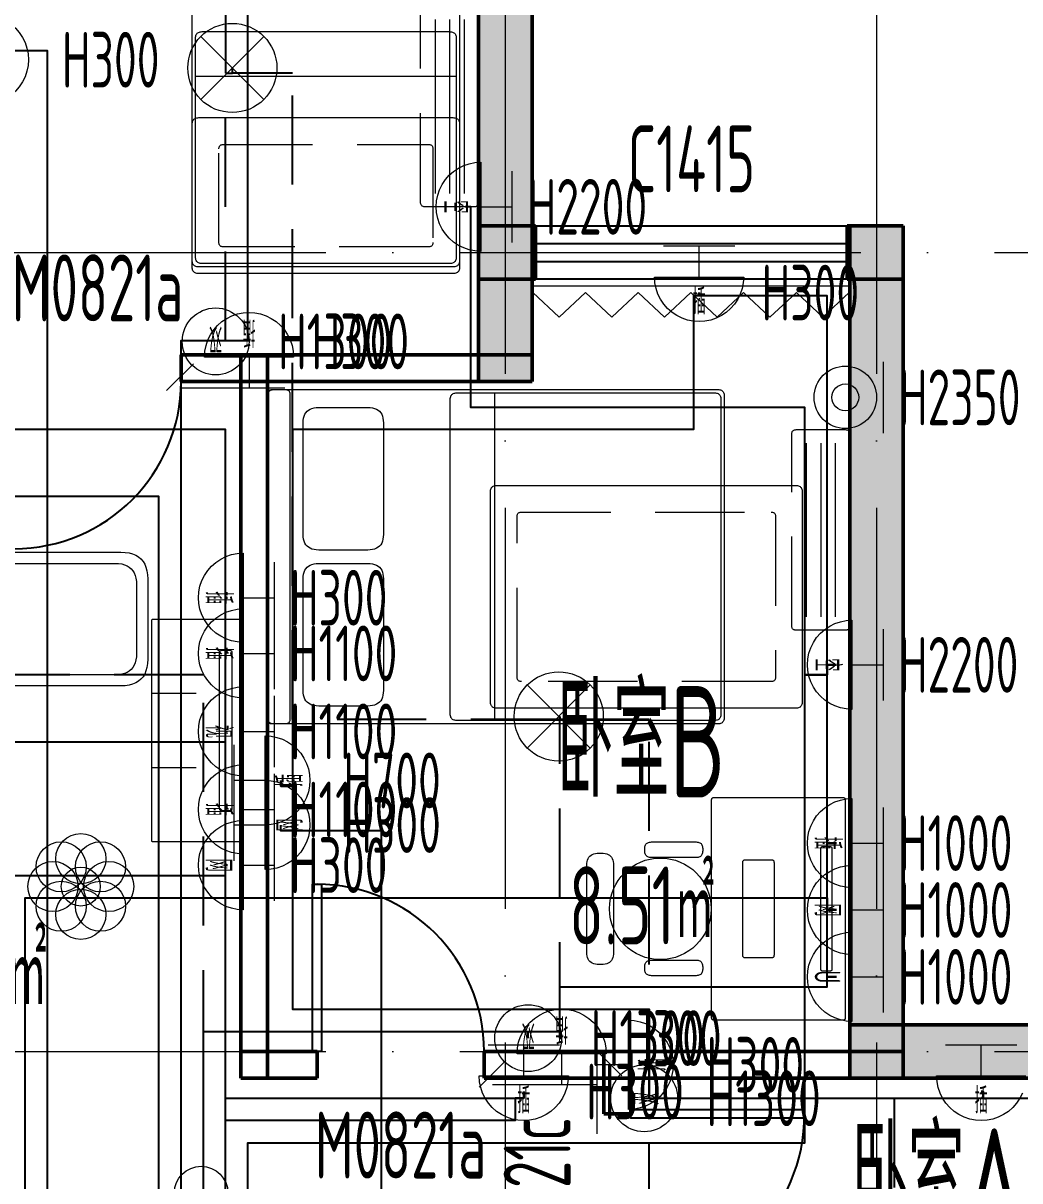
# Model space of a CAD drawing. Header units: millimetres. Extents: x -26062 to 33338, y -26608 to 15392.
# Drawn here: x 2541 to 7014, y -6520 to -1326 of the extents above; entities that cross this region are included whole.
import ezdxf
from ezdxf.enums import TextEntityAlignment as Align

# ---------------------------------------------------------------- set-up
doc = ezdxf.new("R2010")
doc.units = ezdxf.units.MM
doc.header["$LTSCALE"] = 100
doc.linetypes.add('CENTER', pattern=[24, 18, -3, 0, -3])
doc.linetypes.add('DASHED', pattern=[6, 4, -2])
for name, color, linetype, lineweight in [('AXIS', 1, 'CENTER', 13), ('DOOR', 4, 'CONTINUOUS', 25), ('ELEC', 6, 'CONTINUOUS', 18), ('FURN', 8, 'CONTINUOUS', 13), ('MEP-LIGHT', 30, 'CONTINUOUS', 25), ('MEP-POWER', 1, 'CONTINUOUS', 25), ('MEP-WEAK', 5, 'CONTINUOUS', 25), ('ROOM-TEXT', 7, 'CONTINUOUS', 25), ('WALL', 7, 'CONTINUOUS', 50), ('WALL-HATCH', 7, 'CONTINUOUS', 13), ('WINDOW', 4, 'CONTINUOUS', 25)]:
    doc.layers.add(name, color=color, linetype=linetype, lineweight=lineweight)
doc.styles.add('HZ', font='gbenor.shx', dxfattribs={"width": 0.7, "bigfont": 'gbcbig.shx'})

# ---------------------------------------------------------------- blocks, each defined once
blk = doc.blocks.new('家具-单人床1.2m-1')
at = {"color": 0, "lineweight": -2}
blk.add_line((-585, -24), (585, -24), dxfattribs=at)
for points in [[(-570, 880), (570, 880), (574.79, 879.79), (579.17, 879.17), (583.13, 878.13), (586.67, 876.67), (589.79, 874.79), (592.5, 872.5), (594.79, 869.79), (596.67, 866.67), (598.13, 863.13), (599.17, 859.17), (599.79, 854.79), (600, 850), (600, -850), (599.79, -854.79), (599.17, -859.17), (598.13, -863.12), (596.67, -866.67), (594.79, -869.79), (592.5, -872.5), (589.79, -874.79), (586.67, -876.67), (583.13, -878.12), (579.17, -879.17), (574.79, -879.79), (570, -880), (-570, -880), (-574.79, -879.79), (-579.17, -879.17), (-583.12, -878.12), (-586.67, -876.67), (-589.79, -874.79), (-592.5, -872.5), (-594.79, -869.79), (-596.67, -866.67), (-598.12, -863.12), (-599.17, -859.17), (-599.79, -854.79), (-600, -850), (-600, 850), (-599.79, 854.79), (-599.17, 859.17), (-598.12, 863.13), (-596.67, 866.67), (-594.79, 869.79), (-592.5, 872.5), (-589.79, 874.79), (-586.67, 876.67), (-583.12, 878.13), (-579.17, 879.17), (-574.79, 879.79)], [(-580, 880), (580, 880), (583.19, 879.86), (586.11, 879.44), (588.75, 878.75), (591.11, 877.78), (593.19, 876.53), (595, 875), (596.53, 873.19), (597.78, 871.11), (598.75, 868.75), (599.44, 866.11), (599.86, 863.19), (600, 860), (600, 800), (599.86, 796.81), (599.44, 793.89), (598.75, 791.25), (597.78, 788.89), (596.53, 786.81), (595, 785), (593.19, 783.47), (591.11, 782.22), (588.75, 781.25), (586.11, 780.56), (583.19, 780.14), (580, 780), (-580, 780), (-583.19, 780.14), (-586.11, 780.56), (-588.75, 781.25), (-591.11, 782.22), (-593.19, 783.47), (-595, 785), (-596.53, 786.81), (-597.78, 788.89), (-598.75, 791.25), (-599.44, 793.89), (-599.86, 796.81), (-600, 800), (-600, 860), (-599.86, 863.19), (-599.44, 866.11), (-598.75, 868.75), (-597.78, 871.11), (-596.53, 873.19), (-595, 875), (-593.19, 876.53), (-591.11, 877.78), (-588.75, 878.75), (-586.11, 879.44), (-583.19, 879.86)], [(-450, 720), (450, 720), (461.18, 719.51), (471.39, 718.06), (480.63, 715.63), (488.89, 712.22), (496.18, 707.85), (502.5, 702.5), (507.85, 696.18), (512.22, 688.89), (515.63, 680.63), (518.06, 671.39), (519.51, 661.18), (520, 650), (520, 430), (519.51, 418.82), (518.06, 408.61), (515.63, 399.38), (512.22, 391.11), (507.85, 383.82), (502.5, 377.5), (496.18, 372.15), (488.89, 367.78), (480.63, 364.38), (471.39, 361.94), (461.18, 360.49), (450, 360), (-450, 360), (-461.18, 360.49), (-471.39, 361.94), (-480.62, 364.38), (-488.89, 367.78), (-496.18, 372.15), (-502.5, 377.5), (-507.85, 383.82), (-512.22, 391.11), (-515.62, 399.38), (-518.06, 408.61), (-519.51, 418.82), (-520, 430), (-520, 650), (-519.51, 661.18), (-518.06, 671.39), (-515.62, 680.63), (-512.22, 688.89), (-507.85, 696.18), (-502.5, 702.5), (-496.18, 707.85), (-488.89, 712.22), (-480.62, 715.63), (-471.39, 718.06), (-461.18, 719.51)], [(-555, 176), (555, 176), (559.79, 175.79), (564.17, 175.17), (568.13, 174.13), (571.67, 172.67), (574.79, 170.79), (577.5, 168.5), (579.79, 165.79), (581.67, 162.67), (583.13, 159.13), (584.17, 155.17), (584.79, 150.79), (585, 146), (585, -835), (584.79, -839.79), (584.17, -844.17), (583.13, -848.12), (581.67, -851.67), (579.79, -854.79), (577.5, -857.5), (574.79, -859.79), (571.67, -861.67), (568.13, -863.12), (564.17, -864.17), (559.79, -864.79), (555, -865), (-555, -865), (-559.79, -864.79), (-564.17, -864.17), (-568.12, -863.12), (-571.67, -861.67), (-574.79, -859.79), (-577.5, -857.5), (-579.79, -854.79), (-581.67, -851.67), (-583.12, -848.12), (-584.17, -844.17), (-584.79, -839.79), (-585, -835), (-585, 146), (-584.79, 150.79), (-584.17, 155.17), (-583.12, 159.13), (-581.67, 162.67), (-579.79, 165.79), (-577.5, 168.5), (-574.79, 170.79), (-571.67, 172.67), (-568.12, 174.13), (-564.17, 175.17), (-559.79, 175.79)]]:
    blk.add_lwpolyline(points, close=True, dxfattribs=at)
blk = doc.blocks.new('家具-挂机空调-3')
at = {"color": 0, "lineweight": -2}
for p, q in [((-390, 65), (390, 65)), ((-390, 0), (390, 0)), ((-390, -65), (390, -65))]:
    blk.add_line(p, q, dxfattribs=at)
at = {"color": 0, "linetype": 'DASHED', "lineweight": -2}
blk.add_lwpolyline([(-430, 130), (430, 130), (433.19, 129.86), (436.11, 129.44), (438.75, 128.75), (441.11, 127.78), (443.19, 126.53), (445, 125), (446.53, 123.19), (447.78, 121.11), (448.75, 118.75), (449.44, 116.11), (449.86, 113.19), (450, 110), (450, -110), (449.86, -113.19), (449.44, -116.11), (448.75, -118.75), (447.78, -121.11), (446.53, -123.19), (445, -125), (443.19, -126.53), (441.11, -127.78), (438.75, -128.75), (436.11, -129.44), (433.19, -129.86), (430, -130), (-430, -130), (-433.19, -129.86), (-436.11, -129.44), (-438.75, -128.75), (-441.11, -127.78), (-443.19, -126.53), (-445, -125), (-446.53, -123.19), (-447.78, -121.11), (-448.75, -118.75), (-449.44, -116.11), (-449.86, -113.19), (-450, -110), (-450, 110), (-449.86, 113.19), (-449.44, 116.11), (-448.75, 118.75), (-447.78, 121.11), (-446.53, 123.19), (-445, 125), (-443.19, 126.53), (-441.11, 127.78), (-438.75, 128.75), (-436.11, 129.44), (-433.19, 129.86)], close=True, dxfattribs=at)
blk = doc.blocks.new('家具-地毯-4')
at = {"color": 0, "lineweight": -2}
blk.add_lwpolyline([(-570, 350), (570, 350), (574.79, 349.79), (579.17, 349.17), (583.13, 348.13), (586.67, 346.67), (589.79, 344.79), (592.5, 342.5), (594.79, 339.79), (596.67, 336.67), (598.13, 333.13), (599.17, 329.17), (599.79, 324.79), (600, 320), (600, -320), (599.79, -324.79), (599.17, -329.17), (598.13, -333.12), (596.67, -336.67), (594.79, -339.79), (592.5, -342.5), (589.79, -344.79), (586.67, -346.67), (583.13, -348.12), (579.17, -349.17), (574.79, -349.79), (570, -350), (-570, -350), (-574.79, -349.79), (-579.17, -349.17), (-583.12, -348.12), (-586.67, -346.67), (-589.79, -344.79), (-592.5, -342.5), (-594.79, -339.79), (-596.67, -336.67), (-598.12, -333.12), (-599.17, -329.17), (-599.79, -324.79), (-600, -320), (-600, 320), (-599.79, 324.79), (-599.17, 329.17), (-598.12, 333.13), (-596.67, 336.67), (-594.79, 339.79), (-592.5, 342.5), (-589.79, 344.79), (-586.67, 346.67), (-583.12, 348.13), (-579.17, 349.17), (-574.79, 349.79)], close=True, dxfattribs=at)
at = {"color": 0, "linetype": 'DASHED', "lineweight": -2}
blk.add_lwpolyline([(-460, 230), (460, 230), (463.19, 229.86), (466.11, 229.44), (468.75, 228.75), (471.11, 227.78), (473.19, 226.53), (475, 225), (476.53, 223.19), (477.78, 221.11), (478.75, 218.75), (479.44, 216.11), (479.86, 213.19), (480, 210), (480, -210), (479.86, -213.19), (479.44, -216.11), (478.75, -218.75), (477.78, -221.11), (476.53, -223.19), (475, -225), (473.19, -226.53), (471.11, -227.78), (468.75, -228.75), (466.11, -229.44), (463.19, -229.86), (460, -230), (-460, -230), (-463.19, -229.86), (-466.11, -229.44), (-468.75, -228.75), (-471.11, -227.78), (-473.19, -226.53), (-475, -225), (-476.53, -223.19), (-477.78, -221.11), (-478.75, -218.75), (-479.44, -216.11), (-479.86, -213.19), (-480, -210), (-480, 210), (-479.86, 213.19), (-479.44, 216.11), (-478.75, 218.75), (-477.78, 221.11), (-476.53, 223.19), (-475, 225), (-473.19, 226.53), (-471.11, 227.78), (-468.75, 228.75), (-466.11, 229.44), (-463.19, 229.86)], close=True, dxfattribs=at)
blk = doc.blocks.new('家具-双人床1.5m-5')
at = {"color": 0, "lineweight": -2}
blk.add_line((-735, 5), (735, 5), dxfattribs=at)
for points in [[(-720, 1025), (720, 1025), (724.79, 1024.79), (729.17, 1024.17), (733.13, 1023.13), (736.67, 1021.67), (739.79, 1019.79), (742.5, 1017.5), (744.79, 1014.79), (746.67, 1011.67), (748.13, 1008.13), (749.17, 1004.17), (749.79, 999.79), (750, 995), (750, -995), (749.79, -999.79), (749.17, -1004.17), (748.13, -1008.12), (746.67, -1011.67), (744.79, -1014.79), (742.5, -1017.5), (739.79, -1019.79), (736.67, -1021.67), (733.13, -1023.12), (729.17, -1024.17), (724.79, -1024.79), (720, -1025), (-720, -1025), (-724.79, -1024.79), (-729.17, -1024.17), (-733.12, -1023.12), (-736.67, -1021.67), (-739.79, -1019.79), (-742.5, -1017.5), (-744.79, -1014.79), (-746.67, -1011.67), (-748.12, -1008.12), (-749.17, -1004.17), (-749.79, -999.79), (-750, -995), (-750, 995), (-749.79, 999.79), (-749.17, 1004.17), (-748.12, 1008.13), (-746.67, 1011.67), (-744.79, 1014.79), (-742.5, 1017.5), (-739.79, 1019.79), (-736.67, 1021.67), (-733.12, 1023.13), (-729.17, 1024.17), (-724.79, 1024.79)], [(-730, 1025), (730, 1025), (733.19, 1024.86), (736.11, 1024.44), (738.75, 1023.75), (741.11, 1022.78), (743.19, 1021.53), (745, 1020), (746.53, 1018.19), (747.78, 1016.11), (748.75, 1013.75), (749.44, 1011.11), (749.86, 1008.19), (750, 1005), (750, 945), (749.86, 941.81), (749.44, 938.89), (748.75, 936.25), (747.78, 933.89), (746.53, 931.81), (745, 930), (743.19, 928.47), (741.11, 927.22), (738.75, 926.25), (736.11, 925.56), (733.19, 925.14), (730, 925), (-730, 925), (-733.19, 925.14), (-736.11, 925.56), (-738.75, 926.25), (-741.11, 927.22), (-743.19, 928.47), (-745, 930), (-746.53, 931.81), (-747.78, 933.89), (-748.75, 936.25), (-749.44, 938.89), (-749.86, 941.81), (-750, 945), (-750, 1005), (-749.86, 1008.19), (-749.44, 1011.11), (-748.75, 1013.75), (-747.78, 1016.11), (-746.53, 1018.19), (-745, 1020), (-743.19, 1021.53), (-741.11, 1022.78), (-738.75, 1023.75), (-736.11, 1024.44), (-733.19, 1024.86)], [(-600, 865), (-100, 865), (-88.82, 864.51), (-78.61, 863.06), (-69.37, 860.63), (-61.11, 857.22), (-53.82, 852.85), (-47.5, 847.5), (-42.15, 841.18), (-37.78, 833.89), (-34.37, 825.63), (-31.94, 816.39), (-30.49, 806.18), (-30, 795), (-30, 575), (-30.49, 563.82), (-31.94, 553.61), (-34.37, 544.38), (-37.78, 536.11), (-42.15, 528.82), (-47.5, 522.5), (-53.82, 517.15), (-61.11, 512.78), (-69.37, 509.38), (-78.61, 506.94), (-88.82, 505.49), (-100, 505), (-600, 505), (-611.18, 505.49), (-621.39, 506.94), (-630.62, 509.38), (-638.89, 512.78), (-646.18, 517.15), (-652.5, 522.5), (-657.85, 528.82), (-662.22, 536.11), (-665.62, 544.38), (-668.06, 553.61), (-669.51, 563.82), (-670, 575), (-670, 795), (-669.51, 806.18), (-668.06, 816.39), (-665.62, 825.63), (-662.22, 833.89), (-657.85, 841.18), (-652.5, 847.5), (-646.18, 852.85), (-638.89, 857.22), (-630.62, 860.63), (-621.39, 863.06), (-611.18, 864.51)], [(100, 865), (600, 865), (611.18, 864.51), (621.39, 863.06), (630.63, 860.63), (638.89, 857.22), (646.18, 852.85), (652.5, 847.5), (657.85, 841.18), (662.22, 833.89), (665.63, 825.63), (668.06, 816.39), (669.51, 806.18), (670, 795), (670, 575), (669.51, 563.82), (668.06, 553.61), (665.63, 544.38), (662.22, 536.11), (657.85, 528.82), (652.5, 522.5), (646.18, 517.15), (638.89, 512.78), (630.63, 509.38), (621.39, 506.94), (611.18, 505.49), (600, 505), (100, 505), (88.82, 505.49), (78.61, 506.94), (69.38, 509.38), (61.11, 512.78), (53.82, 517.15), (47.5, 522.5), (42.15, 528.82), (37.78, 536.11), (34.38, 544.38), (31.94, 553.61), (30.49, 563.82), (30, 575), (30, 795), (30.49, 806.18), (31.94, 816.39), (34.38, 825.63), (37.78, 833.89), (42.15, 841.18), (47.5, 847.5), (53.82, 852.85), (61.11, 857.22), (69.38, 860.63), (78.61, 863.06), (88.82, 864.51)], [(-705, 205), (705, 205), (709.79, 204.79), (714.17, 204.17), (718.13, 203.13), (721.67, 201.67), (724.79, 199.79), (727.5, 197.5), (729.79, 194.79), (731.67, 191.67), (733.13, 188.13), (734.17, 184.17), (734.79, 179.79), (735, 175), (735, -980), (734.79, -984.79), (734.17, -989.17), (733.13, -993.12), (731.67, -996.67), (729.79, -999.79), (727.5, -1002.5), (724.79, -1004.79), (721.67, -1006.67), (718.13, -1008.12), (714.17, -1009.17), (709.79, -1009.79), (705, -1010), (-705, -1010), (-709.79, -1009.79), (-714.17, -1009.17), (-718.12, -1008.12), (-721.67, -1006.67), (-724.79, -1004.79), (-727.5, -1002.5), (-729.79, -999.79), (-731.67, -996.67), (-733.12, -993.12), (-734.17, -989.17), (-734.79, -984.79), (-735, -980), (-735, 175), (-734.79, 179.79), (-734.17, 184.17), (-733.12, 188.13), (-731.67, 191.67), (-729.79, 194.79), (-727.5, 197.5), (-724.79, 199.79), (-721.67, 201.67), (-718.12, 203.13), (-714.17, 204.17), (-709.79, 204.79)]]:
    blk.add_lwpolyline(points, close=True, dxfattribs=at)
blk = doc.blocks.new('家具-书桌-6')
at = {"color": 0, "lineweight": -2}
for points in [[(-488, 300), (488, 300), (489.92, 299.92), (491.67, 299.67), (493.25, 299.25), (494.67, 298.67), (495.92, 297.92), (497, 297), (497.92, 295.92), (498.67, 294.67), (499.25, 293.25), (499.67, 291.67), (499.92, 289.92), (500, 288), (500, -288), (499.92, -289.92), (499.67, -291.67), (499.25, -293.25), (498.67, -294.67), (497.92, -295.92), (497, -297), (495.92, -297.92), (494.67, -298.67), (493.25, -299.25), (491.67, -299.67), (489.92, -299.92), (488, -300), (-488, -300), (-489.92, -299.92), (-491.67, -299.67), (-493.25, -299.25), (-494.67, -298.67), (-495.92, -297.92), (-497, -297), (-497.92, -295.92), (-498.67, -294.67), (-499.25, -293.25), (-499.67, -291.67), (-499.92, -289.92), (-500, -288), (-500, 288), (-499.92, 289.92), (-499.67, 291.67), (-499.25, 293.25), (-498.67, 294.67), (-497.92, 295.92), (-497, 297), (-495.92, 297.92), (-494.67, 298.67), (-493.25, 299.25), (-491.67, 299.67), (-489.92, 299.92)], [(-270, 240), (270, 240), (271.6, 239.93), (273.06, 239.72), (274.38, 239.38), (275.56, 238.89), (276.6, 238.26), (277.5, 237.5), (278.26, 236.6), (278.89, 235.56), (279.38, 234.38), (279.72, 233.06), (279.93, 231.6), (280, 230), (280, 200), (279.93, 198.4), (279.72, 196.94), (279.38, 195.63), (278.89, 194.44), (278.26, 193.4), (277.5, 192.5), (276.6, 191.74), (275.56, 191.11), (274.38, 190.63), (273.06, 190.28), (271.6, 190.07), (270, 190), (-270, 190), (-271.6, 190.07), (-273.06, 190.28), (-274.37, 190.63), (-275.56, 191.11), (-276.6, 191.74), (-277.5, 192.5), (-278.26, 193.4), (-278.89, 194.44), (-279.37, 195.63), (-279.72, 196.94), (-279.93, 198.4), (-280, 200), (-280, 230), (-279.93, 231.6), (-279.72, 233.06), (-279.37, 234.38), (-278.89, 235.56), (-278.26, 236.6), (-277.5, 237.5), (-276.6, 238.26), (-275.56, 238.89), (-274.37, 239.38), (-273.06, 239.72), (-271.6, 239.93)], [(-208, -20), (208, -20), (209.92, -20.08), (211.67, -20.33), (213.25, -20.75), (214.67, -21.33), (215.92, -22.08), (217, -23), (217.92, -24.08), (218.67, -25.33), (219.25, -26.75), (219.67, -28.33), (219.92, -30.08), (220, -32), (220, -148), (219.92, -149.92), (219.67, -151.67), (219.25, -153.25), (218.67, -154.67), (217.92, -155.92), (217, -157), (215.92, -157.92), (214.67, -158.67), (213.25, -159.25), (211.67, -159.67), (209.92, -159.92), (208, -160), (-208, -160), (-209.92, -159.92), (-211.67, -159.67), (-213.25, -159.25), (-214.67, -158.67), (-215.92, -157.92), (-217, -157), (-217.92, -155.92), (-218.67, -154.67), (-219.25, -153.25), (-219.67, -151.67), (-219.92, -149.92), (-220, -148), (-220, -32), (-219.92, -30.08), (-219.67, -28.33), (-219.25, -26.75), (-218.67, -25.33), (-217.92, -24.08), (-217, -23), (-215.92, -22.08), (-214.67, -21.33), (-213.25, -20.75), (-211.67, -20.33), (-209.92, -20.08)]]:
    blk.add_lwpolyline(points, close=True, dxfattribs=at)
blk = doc.blocks.new('家具-办公椅-7')
at = {"color": 0, "lineweight": -2}
for points in [[(-195, 300), (195, 300), (203.78, 299.62), (211.81, 298.47), (219.06, 296.56), (225.56, 293.89), (231.28, 290.45), (236.25, 286.25), (240.45, 281.28), (243.89, 275.56), (246.56, 269.06), (248.47, 261.81), (249.62, 253.78), (250, 245), (250, 235), (249.62, 226.22), (248.47, 218.19), (246.56, 210.94), (243.89, 204.44), (240.45, 198.72), (236.25, 193.75), (231.28, 189.55), (225.56, 186.11), (219.06, 183.44), (211.81, 181.53), (203.78, 180.38), (195, 180), (-195, 180), (-203.78, 180.38), (-211.81, 181.53), (-219.06, 183.44), (-225.56, 186.11), (-231.28, 189.55), (-236.25, 193.75), (-240.45, 198.72), (-243.89, 204.44), (-246.56, 210.94), (-248.47, 218.19), (-249.62, 226.22), (-250, 235), (-250, 245), (-249.62, 253.78), (-248.47, 261.81), (-246.56, 269.06), (-243.89, 275.56), (-240.45, 281.28), (-236.25, 286.25), (-231.28, 290.45), (-225.56, 293.89), (-219.06, 296.56), (-211.81, 298.47), (-203.78, 299.62)], [(-270, 40), (-260, 40), (-255.21, 39.79), (-250.83, 39.17), (-246.87, 38.13), (-243.33, 36.67), (-240.21, 34.79), (-237.5, 32.5), (-235.21, 29.79), (-233.33, 26.67), (-231.87, 23.13), (-230.83, 19.17), (-230.21, 14.79), (-230, 10), (-230, -190), (-230.21, -194.79), (-230.83, -199.17), (-231.87, -203.12), (-233.33, -206.67), (-235.21, -209.79), (-237.5, -212.5), (-240.21, -214.79), (-243.33, -216.67), (-246.87, -218.12), (-250.83, -219.17), (-255.21, -219.79), (-260, -220), (-270, -220), (-274.79, -219.79), (-279.17, -219.17), (-283.12, -218.12), (-286.67, -216.67), (-289.79, -214.79), (-292.5, -212.5), (-294.79, -209.79), (-296.67, -206.67), (-298.12, -203.12), (-299.17, -199.17), (-299.79, -194.79), (-300, -190), (-300, 10), (-299.79, 14.79), (-299.17, 19.17), (-298.12, 23.13), (-296.67, 26.67), (-294.79, 29.79), (-292.5, 32.5), (-289.79, 34.79), (-286.67, 36.67), (-283.12, 38.13), (-279.17, 39.17), (-274.79, 39.79)], [(260, 40), (270, 40), (274.79, 39.79), (279.17, 39.17), (283.13, 38.13), (286.67, 36.67), (289.79, 34.79), (292.5, 32.5), (294.79, 29.79), (296.67, 26.67), (298.13, 23.13), (299.17, 19.17), (299.79, 14.79), (300, 10), (300, -190), (299.79, -194.79), (299.17, -199.17), (298.13, -203.12), (296.67, -206.67), (294.79, -209.79), (292.5, -212.5), (289.79, -214.79), (286.67, -216.67), (283.13, -218.12), (279.17, -219.17), (274.79, -219.79), (270, -220), (260, -220), (255.21, -219.79), (250.83, -219.17), (246.88, -218.12), (243.33, -216.67), (240.21, -214.79), (237.5, -212.5), (235.21, -209.79), (233.33, -206.67), (231.88, -203.12), (230.83, -199.17), (230.21, -194.79), (230, -190), (230, 10), (230.21, 14.79), (230.83, 19.17), (231.88, 23.13), (233.33, 26.67), (235.21, 29.79), (237.5, 32.5), (240.21, 34.79), (243.33, 36.67), (246.88, 38.13), (250.83, 39.17), (255.21, 39.79)]]:
    blk.add_lwpolyline(points, close=True, dxfattribs=at)
blk.add_circle((0, -30), 228, dxfattribs=at)
blk = doc.blocks.new('家具-落地窗帘-8')
at = {"color": 0, "lineweight": -2}
blk.add_line((-710, 60), (710, 60), dxfattribs=at)
blk.add_lwpolyline([(-710, 30), (-591.67, -80), (-473.33, 30), (-355, -80), (-236.67, 30), (-118.33, -80), (0, 30), (118.33, -80), (236.67, 30), (355, -80), (473.33, 30), (591.67, -80), (710, 30)], dxfattribs=at)
blk = doc.blocks.new('家具-地毯-9')
at = {"color": 0, "lineweight": -2}
blk.add_lwpolyline([(-670, 500), (670, 500), (674.79, 499.79), (679.17, 499.17), (683.13, 498.13), (686.67, 496.67), (689.79, 494.79), (692.5, 492.5), (694.79, 489.79), (696.67, 486.67), (698.13, 483.13), (699.17, 479.17), (699.79, 474.79), (700, 470), (700, -470), (699.79, -474.79), (699.17, -479.17), (698.13, -483.12), (696.67, -486.67), (694.79, -489.79), (692.5, -492.5), (689.79, -494.79), (686.67, -496.67), (683.13, -498.12), (679.17, -499.17), (674.79, -499.79), (670, -500), (-670, -500), (-674.79, -499.79), (-679.17, -499.17), (-683.12, -498.12), (-686.67, -496.67), (-689.79, -494.79), (-692.5, -492.5), (-694.79, -489.79), (-696.67, -486.67), (-698.12, -483.12), (-699.17, -479.17), (-699.79, -474.79), (-700, -470), (-700, 470), (-699.79, 474.79), (-699.17, 479.17), (-698.12, 483.13), (-696.67, 486.67), (-694.79, 489.79), (-692.5, 492.5), (-689.79, 494.79), (-686.67, 496.67), (-683.12, 498.13), (-679.17, 499.17), (-674.79, 499.79)], close=True, dxfattribs=at)
at = {"color": 0, "linetype": 'DASHED', "lineweight": -2}
blk.add_lwpolyline([(-560, 380), (560, 380), (563.19, 379.86), (566.11, 379.44), (568.75, 378.75), (571.11, 377.78), (573.19, 376.53), (575, 375), (576.53, 373.19), (577.78, 371.11), (578.75, 368.75), (579.44, 366.11), (579.86, 363.19), (580, 360), (580, -360), (579.86, -363.19), (579.44, -366.11), (578.75, -368.75), (577.78, -371.11), (576.53, -373.19), (575, -375), (573.19, -376.53), (571.11, -377.78), (568.75, -378.75), (566.11, -379.44), (563.19, -379.86), (560, -380), (-560, -380), (-563.19, -379.86), (-566.11, -379.44), (-568.75, -378.75), (-571.11, -377.78), (-573.19, -376.53), (-575, -375), (-576.53, -373.19), (-577.78, -371.11), (-578.75, -368.75), (-579.44, -366.11), (-579.86, -363.19), (-580, -360), (-580, 360), (-579.86, 363.19), (-579.44, 366.11), (-578.75, 368.75), (-577.78, 371.11), (-576.53, 373.19), (-575, 375), (-573.19, 376.53), (-571.11, 377.78), (-568.75, 378.75), (-566.11, 379.44), (-563.19, 379.86)], close=True, dxfattribs=at)
blk = doc.blocks.new('家具-茶几-14')
at = {"color": 0, "lineweight": -2}
for points in [[(-480, 300), (480, 300), (499.17, 299.17), (516.67, 296.67), (532.5, 292.5), (546.67, 286.67), (559.17, 279.17), (570, 270), (579.17, 259.17), (586.67, 246.67), (592.5, 232.5), (596.67, 216.67), (599.17, 199.17), (600, 180), (600, -180), (599.17, -199.17), (596.67, -216.67), (592.5, -232.5), (586.67, -246.67), (579.17, -259.17), (570, -270), (559.17, -279.17), (546.67, -286.67), (532.5, -292.5), (516.67, -296.67), (499.17, -299.17), (480, -300), (-480, -300), (-499.17, -299.17), (-516.67, -296.67), (-532.5, -292.5), (-546.67, -286.67), (-559.17, -279.17), (-570, -270), (-579.17, -259.17), (-586.67, -246.67), (-592.5, -232.5), (-596.67, -216.67), (-599.17, -199.17), (-600, -180), (-600, 180), (-599.17, 199.17), (-596.67, 216.67), (-592.5, 232.5), (-586.67, 246.67), (-579.17, 259.17), (-570, 270), (-559.17, 279.17), (-546.67, 286.67), (-532.5, 292.5), (-516.67, 296.67), (-499.17, 299.17)], [(-454, 250), (454, 250), (469.33, 249.33), (483.33, 247.33), (496, 244), (507.33, 239.33), (517.33, 233.33), (526, 226), (533.33, 217.33), (539.33, 207.33), (544, 196), (547.33, 183.33), (549.33, 169.33), (550, 154), (550, -154), (549.33, -169.33), (547.33, -183.33), (544, -196), (539.33, -207.33), (533.33, -217.33), (526, -226), (517.33, -233.33), (507.33, -239.33), (496, -244), (483.33, -247.33), (469.33, -249.33), (454, -250), (-454, -250), (-469.33, -249.33), (-483.33, -247.33), (-496, -244), (-507.33, -239.33), (-517.33, -233.33), (-526, -226), (-533.33, -217.33), (-539.33, -207.33), (-544, -196), (-547.33, -183.33), (-549.33, -169.33), (-550, -154), (-550, 154), (-549.33, 169.33), (-547.33, 183.33), (-544, 196), (-539.33, 207.33), (-533.33, 217.33), (-526, 226), (-517.33, 233.33), (-507.33, 239.33), (-496, 244), (-483.33, 247.33), (-469.33, 249.33)]]:
    blk.add_lwpolyline(points, close=True, dxfattribs=at)
blk = doc.blocks.new('家具-电视柜-16')
at = {"color": 0, "lineweight": -2}
for p, q in [((-166.67, 0), (-166.67, -200)), ((166.67, 0), (166.67, -200))]:
    blk.add_line(p, q, dxfattribs=at)
for points in [[(-492, 200), (492, 200), (493.28, 199.94), (494.44, 199.78), (495.5, 199.5), (496.44, 199.11), (497.28, 198.61), (498, 198), (498.61, 197.28), (499.11, 196.44), (499.5, 195.5), (499.78, 194.44), (499.94, 193.28), (500, 192), (500, -192), (499.94, -193.28), (499.78, -194.44), (499.5, -195.5), (499.11, -196.44), (498.61, -197.28), (498, -198), (497.28, -198.61), (496.44, -199.11), (495.5, -199.5), (494.44, -199.78), (493.28, -199.94), (492, -200), (-492, -200), (-493.28, -199.94), (-494.44, -199.78), (-495.5, -199.5), (-496.44, -199.11), (-497.28, -198.61), (-498, -198), (-498.61, -197.28), (-499.11, -196.44), (-499.5, -195.5), (-499.78, -194.44), (-499.94, -193.28), (-500, -192), (-500, 192), (-499.94, 193.28), (-499.78, 194.44), (-499.5, 195.5), (-499.11, 196.44), (-498.61, 197.28), (-498, 198), (-497.28, 198.61), (-496.44, 199.11), (-495.5, 199.5), (-494.44, 199.78), (-493.28, 199.94)], [(-350, 160), (350, 160), (351.6, 159.93), (353.06, 159.72), (354.38, 159.38), (355.56, 158.89), (356.6, 158.26), (357.5, 157.5), (358.26, 156.6), (358.89, 155.56), (359.38, 154.38), (359.72, 153.06), (359.93, 151.6), (360, 150), (360, 115), (359.93, 113.4), (359.72, 111.94), (359.38, 110.63), (358.89, 109.44), (358.26, 108.4), (357.5, 107.5), (356.6, 106.74), (355.56, 106.11), (354.38, 105.63), (353.06, 105.28), (351.6, 105.07), (350, 105), (-350, 105), (-351.6, 105.07), (-353.06, 105.28), (-354.37, 105.63), (-355.56, 106.11), (-356.6, 106.74), (-357.5, 107.5), (-358.26, 108.4), (-358.89, 109.44), (-359.37, 110.63), (-359.72, 111.94), (-359.93, 113.4), (-360, 115), (-360, 150), (-359.93, 151.6), (-359.72, 153.06), (-359.37, 154.38), (-358.89, 155.56), (-358.26, 156.6), (-357.5, 157.5), (-356.6, 158.26), (-355.56, 158.89), (-354.37, 159.38), (-353.06, 159.72), (-351.6, 159.93)]]:
    blk.add_lwpolyline(points, close=True, dxfattribs=at)
blk = doc.blocks.new('家具-绿植-19')
at = {"color": 0, "lineweight": -2}
for centre, radius in [((0, 125), 112.5), ((-88.39, 88.39), 112.5), ((88.39, 88.39), 112.5), ((-125, 0), 112.5), ((125, 0), 112.5), ((0, 0), 87.5), ((-88.39, -88.39), 112.5), ((88.39, -88.39), 112.5), ((0, -125), 112.5)]:
    blk.add_circle(centre, radius, dxfattribs=at)

msp = doc.modelspace()

# ---------------------------------------------------------------- hatches: boundary and pattern name
at = {"layer": 'WALL-HATCH'}
for points in [[(4825, 0), (4825, -2475), (4585, -2475), (4585, 0)], [(4585, -2235), (4840, -2235), (4840, -2475), (4585, -2475)], [(4825, -2235), (4825, -2934), (4585, -2934), (4585, -2235)], [(6240, -2235), (6491, -2235), (6491, -2475), (6240, -2475)], [(6491, -2235), (6491, -6060), (6251, -6060), (6251, -2235)], [(6491, -5820), (6491, -6060), (6251, -6060), (6251, -5820)], [(6251, -5820), (7776, -5820), (7776, -6060), (6251, -6060)]]:
    msp.add_hatch(color=256, dxfattribs=at).paths.add_polyline_path(points)

# ---------------------------------------------------------------- linework, layer by layer
at = {"layer": 'AXIS'}
for p, q in [((4705, 3700), (4705, -13912)), ((6371, 3700), (6371, -13912)), ((-2700, -2355), (11476, -2355)), ((-2700, -5940), (11476, -5940))]:
    msp.add_line(p, q, dxfattribs=at)
at = {"layer": 'DOOR'}
for p, q in [((3250, -2814), (3250, -2934)), ((3860, -5940), (3860, -6060)), ((4610, -5940), (4610, -6060)), ((5268, -6220), (5148, -6220))]:
    msp.add_line(p, q, dxfattribs=at)
for points in [[(3840, -5940), (3840, -5190), (3880, -5190), (3880, -5940)], [(5268, -6200), (6048, -6200), (6048, -6240), (5268, -6240)]]:
    msp.add_lwpolyline(points, close=True, dxfattribs=at)
for centre, radius, start, end in [((2500, -2934), 750, 270, 0), ((3860, -5940), 750, 0, 90), ((5268, -6220), 780, 270, 0)]:
    msp.add_arc(centre, radius, start, end, dxfattribs=at)
at = {"layer": 'ELEC'}
for p, q in [((3340, -1387), (3620, -1667)), ((3620, -1387), (3340, -1667)), ((4735, -1990), (4735, -2310)), ((4595, -2150), (4735, -2150)), ((5415, -2325), (5735, -2325)), ((5575, -2465), (5575, -2325)), ((3305, -2854), (3185, -2974)), ((3555, -2824), (3555, -2964)), ((6401, -2845), (6401, -3165)), ((3565, -2964), (3245, -2964)), ((3715, -2964), (3395, -2964)), ((3668, -3744), (3668, -4064)), ((3528, -3904), (3668, -3904)), ((3668, -3994), (3668, -4314)), ((6401, -4045), (6401, -4365)), ((3528, -4154), (3668, -4154)), ((6261, -4205), (6401, -4205)), ((4805, -4297), (5085, -4577)), ((5085, -4297), (4805, -4577)), ((3668, -4344), (3668, -4664)), ((3528, -4504), (3668, -4504)), ((3488, -4884), (3488, -4564)), ((3628, -4724), (3488, -4724)), ((3668, -4694), (3668, -5014)), ((3488, -5084), (3488, -4764)), ((3528, -4854), (3668, -4854)), ((6401, -4845), (6401, -5165)), ((3628, -4924), (3488, -4924)), ((3668, -4944), (3668, -5264)), ((6261, -5005), (6401, -5005)), ((3528, -5104), (3668, -5104)), ((6401, -5145), (6401, -5465)), ((6261, -5305), (6401, -5305)), ((6401, -5445), (6401, -5765)), ((6261, -5605), (6401, -5605)), ((5118, -6160), (5118, -5840)), ((4628, -5910), (4948, -5910)), ((4788, -6050), (4788, -5910)), ((6681, -5910), (7001, -5910)), ((6841, -6050), (6841, -5910)), ((4958, -5950), (4958, -6090)), ((5228, -6050), (5108, -5930)), ((4708, -5980), (4588, -6100)), ((5118, -6310), (5118, -5990)), ((5258, -6000), (5118, -6000)), ((4968, -6090), (4648, -6090)), ((5118, -6090), (4798, -6090))]:
    msp.add_line(p, q, dxfattribs=at)
for points in [[(2465, -1316.79), (2486.75, -1331.33), (2506.42, -1348.58), (2523.67, -1368.25), (2538.21, -1390), (2549.78, -1413.46), (2558.19, -1438.24), (2563.29, -1463.89), (2565, -1490), (2563.29, -1516.11), (2558.19, -1541.76), (2549.78, -1566.54), (2538.21, -1590), (2523.67, -1611.75), (2506.42, -1631.42), (2486.75, -1648.67), (2465, -1663.21), (2441.54, -1674.78), (2416.76, -1683.19), (2391.11, -1688.29), (2365, -1690), (2365, -1290)], [(7025.78, -6126.54), (7014.21, -6150), (6999.67, -6171.75), (6982.42, -6191.42), (6962.75, -6208.67), (6941, -6223.21), (6917.54, -6234.78), (6892.76, -6243.19), (6867.11, -6248.29), (6841, -6250), (6814.89, -6248.29), (6789.24, -6243.19), (6764.46, -6234.78), (6741, -6223.21), (6719.25, -6208.67), (6699.58, -6191.42), (6682.33, -6171.75), (6667.79, -6150), (6656.22, -6126.54), (6647.81, -6101.76), (6642.71, -6076.11), (6641, -6050), (7041, -6050)]]:
    msp.add_lwpolyline(points, dxfattribs=at)
for points in [[(4595, -1950), (4595, -2350), (4568.89, -2348.29), (4543.24, -2343.19), (4518.46, -2334.78), (4495, -2323.21), (4473.25, -2308.67), (4453.58, -2291.42), (4436.33, -2271.75), (4421.79, -2250), (4410.22, -2226.54), (4401.81, -2201.76), (4396.71, -2176.11), (4395, -2150), (4396.71, -2123.89), (4401.81, -2098.24), (4410.22, -2073.46), (4421.79, -2050), (4436.33, -2028.25), (4453.58, -2008.58), (4473.25, -1991.33), (4495, -1976.79), (4518.46, -1965.22), (4543.24, -1956.81), (4568.89, -1951.71)], [(5375, -2465), (5775, -2465), (5773.29, -2491.11), (5768.19, -2516.76), (5759.78, -2541.54), (5748.21, -2565), (5733.67, -2586.75), (5716.42, -2606.42), (5696.75, -2623.67), (5675, -2638.21), (5651.54, -2649.78), (5626.76, -2658.19), (5601.11, -2663.29), (5575, -2665), (5548.89, -2663.29), (5523.24, -2658.19), (5498.46, -2649.78), (5475, -2638.21), (5453.25, -2623.67), (5433.58, -2606.42), (5416.33, -2586.75), (5401.79, -2565), (5390.22, -2541.54), (5381.81, -2516.76), (5376.71, -2491.11)], [(3755, -2824), (3355, -2824), (3356.71, -2797.89), (3361.81, -2772.24), (3370.22, -2747.46), (3381.79, -2724), (3396.33, -2702.25), (3413.58, -2682.58), (3433.25, -2665.33), (3455, -2650.79), (3478.46, -2639.22), (3503.24, -2630.81), (3528.89, -2625.71), (3555, -2624), (3581.11, -2625.71), (3606.76, -2630.81), (3631.54, -2639.22), (3655, -2650.79), (3676.75, -2665.33), (3696.42, -2682.58), (3713.67, -2702.25), (3728.21, -2724), (3739.78, -2747.46), (3748.19, -2772.24), (3753.29, -2797.89)], [(3528, -3704), (3528, -4104), (3501.89, -4102.29), (3476.24, -4097.19), (3451.46, -4088.78), (3428, -4077.21), (3406.25, -4062.67), (3386.58, -4045.42), (3369.33, -4025.75), (3354.79, -4004), (3343.22, -3980.54), (3334.81, -3955.76), (3329.71, -3930.11), (3328, -3904), (3329.71, -3877.89), (3334.81, -3852.24), (3343.22, -3827.46), (3354.79, -3804), (3369.33, -3782.25), (3386.58, -3762.58), (3406.25, -3745.33), (3428, -3730.79), (3451.46, -3719.22), (3476.24, -3710.81), (3501.89, -3705.71)], [(3528, -3954), (3528, -4354), (3501.89, -4352.29), (3476.24, -4347.19), (3451.46, -4338.78), (3428, -4327.21), (3406.25, -4312.67), (3386.58, -4295.42), (3369.33, -4275.75), (3354.79, -4254), (3343.22, -4230.54), (3334.81, -4205.76), (3329.71, -4180.11), (3328, -4154), (3329.71, -4127.89), (3334.81, -4102.24), (3343.22, -4077.46), (3354.79, -4054), (3369.33, -4032.25), (3386.58, -4012.58), (3406.25, -3995.33), (3428, -3980.79), (3451.46, -3969.22), (3476.24, -3960.81), (3501.89, -3955.71)], [(6261, -4005), (6261, -4405), (6234.89, -4403.29), (6209.24, -4398.19), (6184.46, -4389.78), (6161, -4378.21), (6139.25, -4363.67), (6119.58, -4346.42), (6102.33, -4326.75), (6087.79, -4305), (6076.22, -4281.54), (6067.81, -4256.76), (6062.71, -4231.11), (6061, -4205), (6062.71, -4178.89), (6067.81, -4153.24), (6076.22, -4128.46), (6087.79, -4105), (6102.33, -4083.25), (6119.58, -4063.58), (6139.25, -4046.33), (6161, -4031.79), (6184.46, -4020.22), (6209.24, -4011.81), (6234.89, -4006.71)], [(3528, -4304), (3528, -4704), (3501.89, -4702.29), (3476.24, -4697.19), (3451.46, -4688.78), (3428, -4677.21), (3406.25, -4662.67), (3386.58, -4645.42), (3369.33, -4625.75), (3354.79, -4604), (3343.22, -4580.54), (3334.81, -4555.76), (3329.71, -4530.11), (3328, -4504), (3329.71, -4477.89), (3334.81, -4452.24), (3343.22, -4427.46), (3354.79, -4404), (3369.33, -4382.25), (3386.58, -4362.58), (3406.25, -4345.33), (3428, -4330.79), (3451.46, -4319.22), (3476.24, -4310.81), (3501.89, -4305.71)], [(3628, -4924), (3628, -4524), (3654.11, -4525.71), (3679.76, -4530.81), (3704.54, -4539.22), (3728, -4550.79), (3749.75, -4565.33), (3769.42, -4582.58), (3786.67, -4602.25), (3801.21, -4624), (3812.78, -4647.46), (3821.19, -4672.24), (3826.29, -4697.89), (3828, -4724), (3826.29, -4750.11), (3821.19, -4775.76), (3812.78, -4800.54), (3801.21, -4824), (3786.67, -4845.75), (3769.42, -4865.42), (3749.75, -4882.67), (3728, -4897.21), (3704.54, -4908.78), (3679.76, -4917.19), (3654.11, -4922.29)], [(3528, -4654), (3528, -5054), (3501.89, -5052.29), (3476.24, -5047.19), (3451.46, -5038.78), (3428, -5027.21), (3406.25, -5012.67), (3386.58, -4995.42), (3369.33, -4975.75), (3354.79, -4954), (3343.22, -4930.54), (3334.81, -4905.76), (3329.71, -4880.11), (3328, -4854), (3329.71, -4827.89), (3334.81, -4802.24), (3343.22, -4777.46), (3354.79, -4754), (3369.33, -4732.25), (3386.58, -4712.58), (3406.25, -4695.33), (3428, -4680.79), (3451.46, -4669.22), (3476.24, -4660.81), (3501.89, -4655.71)], [(3628, -5124), (3628, -4724), (3654.11, -4725.71), (3679.76, -4730.81), (3704.54, -4739.22), (3728, -4750.79), (3749.75, -4765.33), (3769.42, -4782.58), (3786.67, -4802.25), (3801.21, -4824), (3812.78, -4847.46), (3821.19, -4872.24), (3826.29, -4897.89), (3828, -4924), (3826.29, -4950.11), (3821.19, -4975.76), (3812.78, -5000.54), (3801.21, -5024), (3786.67, -5045.75), (3769.42, -5065.42), (3749.75, -5082.67), (3728, -5097.21), (3704.54, -5108.78), (3679.76, -5117.19), (3654.11, -5122.29)], [(6261, -4805), (6261, -5205), (6234.89, -5203.29), (6209.24, -5198.19), (6184.46, -5189.78), (6161, -5178.21), (6139.25, -5163.67), (6119.58, -5146.42), (6102.33, -5126.75), (6087.79, -5105), (6076.22, -5081.54), (6067.81, -5056.76), (6062.71, -5031.11), (6061, -5005), (6062.71, -4978.89), (6067.81, -4953.24), (6076.22, -4928.46), (6087.79, -4905), (6102.33, -4883.25), (6119.58, -4863.58), (6139.25, -4846.33), (6161, -4831.79), (6184.46, -4820.22), (6209.24, -4811.81), (6234.89, -4806.71)], [(3528, -4904), (3528, -5304), (3501.89, -5302.29), (3476.24, -5297.19), (3451.46, -5288.78), (3428, -5277.21), (3406.25, -5262.67), (3386.58, -5245.42), (3369.33, -5225.75), (3354.79, -5204), (3343.22, -5180.54), (3334.81, -5155.76), (3329.71, -5130.11), (3328, -5104), (3329.71, -5077.89), (3334.81, -5052.24), (3343.22, -5027.46), (3354.79, -5004), (3369.33, -4982.25), (3386.58, -4962.58), (3406.25, -4945.33), (3428, -4930.79), (3451.46, -4919.22), (3476.24, -4910.81), (3501.89, -4905.71)], [(6261, -5105), (6261, -5505), (6234.89, -5503.29), (6209.24, -5498.19), (6184.46, -5489.78), (6161, -5478.21), (6139.25, -5463.67), (6119.58, -5446.42), (6102.33, -5426.75), (6087.79, -5405), (6076.22, -5381.54), (6067.81, -5356.76), (6062.71, -5331.11), (6061, -5305), (6062.71, -5278.89), (6067.81, -5253.24), (6076.22, -5228.46), (6087.79, -5205), (6102.33, -5183.25), (6119.58, -5163.58), (6139.25, -5146.33), (6161, -5131.79), (6184.46, -5120.22), (6209.24, -5111.81), (6234.89, -5106.71)], [(6261, -5405), (6261, -5805), (6234.89, -5803.29), (6209.24, -5798.19), (6184.46, -5789.78), (6161, -5778.21), (6139.25, -5763.67), (6119.58, -5746.42), (6102.33, -5726.75), (6087.79, -5705), (6076.22, -5681.54), (6067.81, -5656.76), (6062.71, -5631.11), (6061, -5605), (6062.71, -5578.89), (6067.81, -5553.24), (6076.22, -5528.46), (6087.79, -5505), (6102.33, -5483.25), (6119.58, -5463.58), (6139.25, -5446.33), (6161, -5431.79), (6184.46, -5420.22), (6209.24, -5411.81), (6234.89, -5406.71)], [(5158, -5950), (4758, -5950), (4759.71, -5923.89), (4764.81, -5898.24), (4773.22, -5873.46), (4784.79, -5850), (4799.33, -5828.25), (4816.58, -5808.58), (4836.25, -5791.33), (4858, -5776.79), (4881.46, -5765.22), (4906.24, -5756.81), (4931.89, -5751.71), (4958, -5750), (4984.11, -5751.71), (5009.76, -5756.81), (5034.54, -5765.22), (5058, -5776.79), (5079.75, -5791.33), (5099.42, -5808.58), (5116.67, -5828.25), (5131.21, -5850), (5142.78, -5873.46), (5151.19, -5898.24), (5156.29, -5923.89)], [(5258, -6200), (5258, -5800), (5284.11, -5801.71), (5309.76, -5806.81), (5334.54, -5815.22), (5358, -5826.79), (5379.75, -5841.33), (5399.42, -5858.58), (5416.67, -5878.25), (5431.21, -5900), (5442.78, -5923.46), (5451.19, -5948.24), (5456.29, -5973.89), (5458, -6000), (5456.29, -6026.11), (5451.19, -6051.76), (5442.78, -6076.54), (5431.21, -6100), (5416.67, -6121.75), (5399.42, -6141.42), (5379.75, -6158.67), (5358, -6173.21), (5334.54, -6184.78), (5309.76, -6193.19), (5284.11, -6198.29)], [(4588, -6050), (4988, -6050), (4986.29, -6076.11), (4981.19, -6101.76), (4972.78, -6126.54), (4961.21, -6150), (4946.67, -6171.75), (4929.42, -6191.42), (4909.75, -6208.67), (4888, -6223.21), (4864.54, -6234.78), (4839.76, -6243.19), (4814.11, -6248.29), (4788, -6250), (4761.89, -6248.29), (4736.24, -6243.19), (4711.46, -6234.78), (4688, -6223.21), (4666.25, -6208.67), (4646.58, -6191.42), (4629.33, -6171.75), (4614.79, -6150), (4603.22, -6126.54), (4594.81, -6101.76), (4589.71, -6076.11)]]:
    msp.add_lwpolyline(points, close=True, dxfattribs=at)
for centre, radius in [((3480, -1527), 200), ((3405, -2754), 150), ((6231, -3005), 140), ((6231, -3005), 60), ((4945, -4437), 200), ((4808, -5880), 150), ((5328, -6150), 150), ((3340, -6575), 120)]:
    msp.add_circle(centre, radius, dxfattribs=at)
at = {"layer": 'MEP-LIGHT', "linetype": 'DASHED'}
for points in [[(4525, -650), (3450, -650), (3450, -1550), (3480, -1550), (3480, -1527)], [(3405, -2754), (3405, -2750), (3450, -2750), (3450, -1550), (3480, -1550), (3480, -1527)], [(4945, -4437), (4950, -4437), (4950, -4450), (3750, -4450), (3750, -1550), (3480, -1550), (3480, -1527)], [(3340, -6575), (3350, -6575), (3350, -4250), (2017, -4250)], [(4808, -5880), (4808, -5850), (4950, -5850), (4950, -4437), (4945, -4437)], [(6402, -7338), (6402, -7350), (5350, -7350), (5350, -4450), (4950, -4450), (4950, -4437), (4945, -4437)], [(5328, -6150), (6450, -6150), (6450, -7350), (6402, -7350), (6402, -7338)]]:
    msp.add_lwpolyline(points, dxfattribs=at)
at = {"layer": 'MEP-POWER'}
for points in [[(3555, -2754), (3555, -2750), (3550, -2750), (3550, -350), (3150, -350), (3150, -300), (3125, -300)], [(6191, -4205), (6150, -4205), (6150, -4250), (6050, -4250), (6050, -3050), (4550, -3050), (4550, -2150), (4525, -2150)], [(5575, -2535), (5575, -2550), (5550, -2550), (5550, -3150), (3750, -3150), (3750, -4750), (3698, -4750), (3698, -4724)], [(6191, -5005), (6150, -5005), (6150, -2550), (5575, -2550), (5575, -2535)], [(3458, -3904), (3450, -3904), (3450, -3150), (1950, -3150), (1950, -2750), (300, -2750), (300, -2755)], [(5668, -8555), (5668, -8550), (5650, -8550), (5650, -6850), (3250, -6850), (3250, -2750), (3555, -2750), (3555, -2754)], [(5328, -7252), (5328, -7250), (5450, -7250), (5450, -6650), (3150, -6650), (3150, -3450), (300, -3450), (300, -3405)], [(3458, -4154), (3458, -4150), (3450, -4150), (3450, -3904), (3458, -3904)], [(3458, -4854), (3458, -4850), (3450, -4850), (3450, -4150), (3458, -4150), (3458, -4154)], [(2730, -9912), (2730, -9750), (2550, -9750), (2550, -9650), (3250, -9650), (3250, -6950), (3550, -6950), (3550, -6350), (6050, -6350), (6050, -4250), (6150, -4250), (6150, -4205), (6191, -4205)], [(3698, -4724), (3698, -4750), (3750, -4750), (3750, -5750), (5350, -5750), (5350, -6000), (5328, -6000)], [(4788, -6120), (4788, -6150), (4750, -6150), (4750, -6250), (3450, -6250), (3450, -4850), (3458, -4850), (3458, -4854)], [(6191, -5605), (6150, -5605), (6150, -5005), (6191, -5005)], [(4958, -5880), (4950, -5880), (4950, -5650), (6150, -5650), (6150, -5605), (6191, -5605)], [(2730, -9912), (2750, -9912), (2750, -9750), (3350, -9750), (3350, -5850), (4950, -5850), (4950, -5880), (4958, -5880)], [(5328, -6000), (5350, -6000), (5350, -6150), (6850, -6150), (6850, -6120), (6841, -6120)], [(5088, -9005), (5050, -9005), (5050, -9050), (3450, -9050), (3450, -6150), (4788, -6150), (4788, -6120)], [(6841, -6120), (6850, -6120), (6850, -6150), (7350, -6150), (7350, -8550), (7368, -8550), (7368, -8555)]]:
    msp.add_lwpolyline(points, dxfattribs=at)
at = {"layer": 'MEP-WEAK'}
for points in [[(2580, -9912), (2550, -9912), (2550, -9750), (2650, -9750), (2650, -1450), (2450, -1450), (2450, -1490), (2435, -1490)], [(2580, -9912), (2550, -9912), (2550, -9750), (2450, -9750), (2450, -4550), (3450, -4550), (3450, -4504), (3458, -4504)], [(2580, -9912), (2580, -9750), (4150, -9750), (4150, -4950), (3698, -4950), (3698, -4924)], [(2580, -9912), (2250, -9912), (2250, -9450), (2350, -9450), (2350, -5150), (3450, -5150), (3450, -5104), (3458, -5104)], [(2580, -9912), (2550, -9912), (2550, -5250), (6150, -5250), (6150, -5305), (6191, -5305)]]:
    msp.add_lwpolyline(points, dxfattribs=at)
at = {"layer": 'WALL'}
for p, q in [((4585, 0), (4585, -2475)), ((4825, 0), (4825, -2475)), ((4585, -2235), (4840, -2235)), ((4585, -2235), (4585, -2934)), ((4825, -2235), (4825, -2934)), ((4840, -2235), (4840, -2475)), ((6240, -2235), (6491, -2235)), ((6240, -2235), (6240, -2475)), ((6251, -2235), (6251, -6060)), ((6491, -2235), (6491, -6060)), ((4585, -2475), (4840, -2475)), ((6240, -2475), (6491, -2475)), ((3250, -2814), (3638, -2814)), ((3250, -2814), (3250, -2934)), ((3518, -2814), (4825, -2814)), ((3518, -2814), (3518, -6060)), ((3638, -2814), (3638, -6060)), ((3250, -2934), (3638, -2934)), ((3518, -2934), (4825, -2934)), ((6251, -5820), (6251, -6060)), ((6251, -5820), (7776, -5820)), ((6491, -5820), (6491, -6060)), ((3518, -5940), (3860, -5940)), ((3860, -5940), (3860, -6060)), ((4610, -5940), (5268, -5940)), ((4610, -5940), (4610, -6060)), ((5148, -5940), (6491, -5940)), ((5148, -5940), (5148, -6220)), ((5268, -5940), (5268, -6220)), ((3518, -6060), (3860, -6060)), ((4610, -6060), (5268, -6060)), ((5148, -6060), (6491, -6060)), ((6251, -6060), (7776, -6060)), ((5268, -6220), (5148, -6220))]:
    msp.add_line(p, q, dxfattribs=at)
at = {"layer": 'WINDOW'}
for p, q in [((4840, -2315), (6240, -2315)), ((4840, -2395), (6240, -2395))]:
    msp.add_line(p, q, dxfattribs=at)
msp.add_lwpolyline([(4840, -2235), (6240, -2235), (6240, -2475), (4840, -2475)], close=True, dxfattribs=at)

# ---------------------------------------------------------------- block references
at = {"layer": 'FURN'}
for name, p in [('家具-单人床1.2m-1', (3900, -1540)), ('家具-地毯-4', (3900, -2100)), ('家具-落地窗帘-8', (5538, -2565)), ('家具-地毯-9', (5338, -3900)), ('家具-茶几-14', (2500, -4000)), ('家具-绿植-19', (2800, -5200))]:
    msp.add_blockref(name, p, dxfattribs=at)
for name, p, rotation in [('家具-挂机空调-3', (4455, -1700), 270), ('家具-双人床1.5m-5', (4663, -3720), 90), ('家具-挂机空调-3', (6121, -3600), 270), ('家具-电视柜-16', (3318, -4500), 270), ('家具-书桌-6', (5931, -5300), 270), ('家具-办公椅-7', (5371, -5300), 90)]:
    msp.add_blockref(name, p, dxfattribs=dict(at, rotation=rotation))

# ---------------------------------------------------------------- texts
at = {"layer": 'DOOR', "style": 'HZ', "width": 0.7}
for p in [(2875, -2514), (4235, -6360)]:
    msp.add_text('M0821a', height=300, dxfattribs=at).set_placement(p, align=Align.MIDDLE_CENTER)
msp.add_text('M0821c', height=300, rotation=90, dxfattribs=at).set_placement((4848, -6610), align=Align.MIDDLE_CENTER)
at = {"layer": 'ELEC', "style": 'HZ', "width": 0.7}
for s, p in [('H300', (2715, -1490)), ('H2200', (4805, -2150)), ('H300', (5855, -2535)), ('H1300', (3685, -2754)), ('H300', (3835, -2754)), ('H2350', (6471, -3005)), ('H300', (3738, -3904)), ('H1100', (3738, -4154)), ('H2200', (6471, -4205)), ('H1100', (3738, -4504)), ('H700', (3978, -4724)), ('H1100', (3738, -4854)), ('H300', (3978, -4924)), ('H1000', (6471, -5005)), ('H300', (3738, -5104)), ('H1000', (6471, -5305)), ('H1000', (6471, -5605)), ('H1300', (5088, -5880)), ('H300', (5238, -5880)), ('H300', (5608, -6000)), ('H300', (5068, -6120)), ('H1300', (5608, -6150))]:
    msp.add_text(s, height=250, dxfattribs=at).set_placement(p, align=Align.MIDDLE_LEFT)
for s, rotation, p in [('空', -90, (4485, -2150)), ('双', 180, (3405, -2744)), ('插', 180, (3555, -2714)), ('插', -90, (3418, -3904)), ('插', -90, (3418, -4154)), ('空', -90, (6151, -4205)), ('视', -90, (3418, -4504)), ('插', 90, (3738, -4724)), ('插', -90, (3418, -4854)), ('网', 90, (3738, -4924)), ('插', -90, (6151, -5005)), ('网', -90, (3418, -5104)), ('网', -90, (6151, -5305)), ('U', -90, (6151, -5605)), ('双', 180, (4808, -5870)), ('插', 180, (4958, -5840)), ('插', 90, (5368, -6000)), ('双', 90, (5338, -6150))]:
    msp.add_text(s, height=115.2, rotation=rotation, dxfattribs=at).set_placement(p, align=Align.MIDDLE_CENTER)
for p in [(5575, -2575), (4788, -6160), (6841, -6160)]:
    msp.add_text('插', height=115.2, dxfattribs=at).set_placement(p, align=Align.MIDDLE_CENTER)
at = {"layer": 'ROOM-TEXT', "style": 'HZ', "width": 0.7}
for s, p in [('卧室B', (5316.57, -4950)), ('卧室A', (6646.57, -6935))]:
    msp.add_text(s, height=500, dxfattribs=at).set_placement(p, align=Align.BOTTOM_CENTER)
for s, p in [('8.51㎡', (5316.57, -5110)), ('23.00㎡', (2240, -5410))]:
    msp.add_text(s, height=350, dxfattribs=at).set_placement(p, align=Align.TOP_CENTER)
at = {"layer": 'WINDOW', "style": 'HZ', "width": 0.7}
msp.add_text('C1415', height=300, dxfattribs=at).set_placement((5540, -1935), align=Align.MIDDLE_CENTER)

doc.saveas('drawing.dxf')
